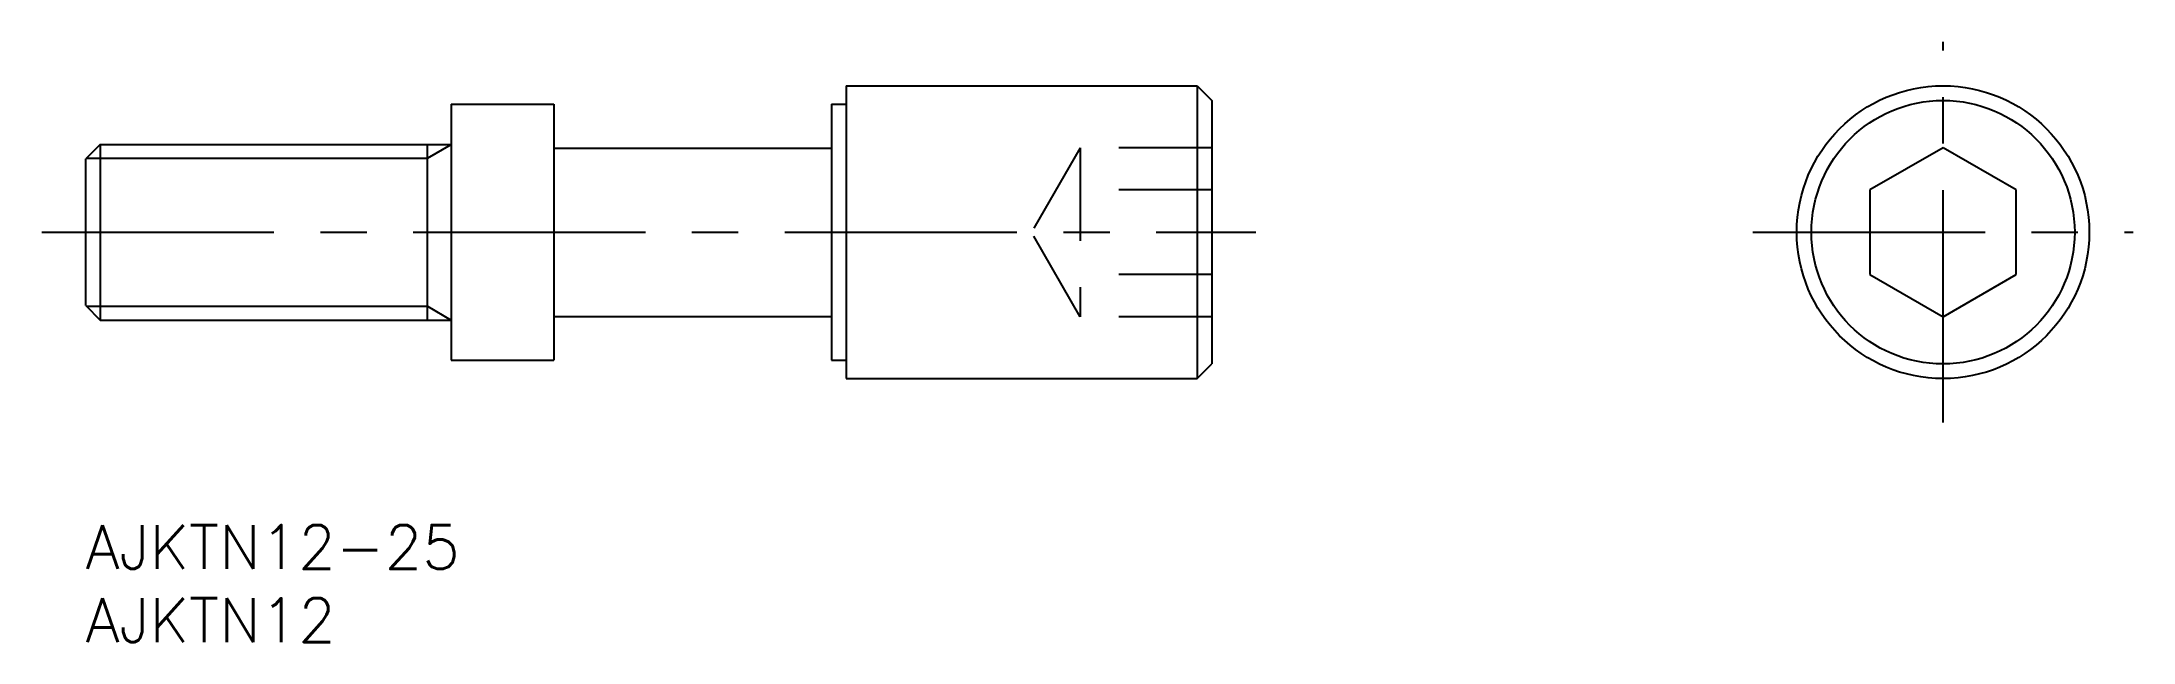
# Model space of a CAD drawing. Extents: x -3 to 140, y -8 to 33.
import ezdxf

# ---------------------------------------------------------------- set-up
doc = ezdxf.new("R2010")
doc.units = 0
doc.header["$LTSCALE"] = 0.5
doc.linetypes.add('CENTER', pattern=[50.8, 31.75, -6.35, 6.35, -6.35])
doc.linetypes.add('DASHED', pattern=[19.05, 12.7, -6.35])
for name, color, linetype in [('MSM_CENTER', 1, 'CENTER'), ('MSM_CONTINUOUS', 7, 'CONTINUOUS'), ('MSM_DASHED', 4, 'DASHED'), ('MSM_NARROW', 5, 'CONTINUOUS'), ('MSM_PART_NUMBER', 7, 'CONTINUOUS')]:
    doc.layers.add(name, color=color, linetype=linetype)
doc.styles.get("Standard").update_dxf_attribs({"font": 'txt.shx', "height": 3, "bigfont": 'bigfont.shx'})

# ---------------------------------------------------------------- blocks, each defined once
blk = doc.blocks.new('*U9')
at = {"layer": 'MSM_PART_NUMBER', "color": 7}
blk.add_text('AJKTN12-25', height=3, dxfattribs=at).set_placement((0, -3))
blk = doc.blocks.new('*U10')
at = {"layer": 'MSM_PART_NUMBER', "color": 7}
blk.add_text('AJKTN12', height=3, dxfattribs=at).set_placement((0, -8))

msp = doc.modelspace()

# ---------------------------------------------------------------- linework, layer by layer
at = {"layer": 'MSM_CENTER'}
for p, q in [((127, 7), (127, 33)), ((-3, 20), (80, 20)), ((114, 20), (140, 20))]:
    msp.add_line(p, q, dxfattribs=at)
at = {"layer": 'MSM_CONTINUOUS'}
for p, q in [((25, 28.75), (32, 28.75)), ((25, 28.75), (25, 11.25)), ((32, 28.75), (32, 11.25)), ((51, 28.75), (52, 28.75)), ((51, 28.75), (51, 11.25)), ((52, 30), (76, 30)), ((52, 30), (52, 10)), ((76, 30), (76, 10)), ((76, 30), (77, 29)), ((77, 29), (77, 11)), ((1, 26), (0, 25)), ((1, 26), (1, 14)), ((1, 26), (25, 26)), ((23.36, 14), (23.36, 26)), ((32, 25.75), (51, 25.75)), ((127, 25.77), (122, 22.89)), ((132, 22.89), (127, 25.77)), ((0, 15), (0, 25)), ((122, 22.89), (122, 17.11)), ((132, 17.11), (132, 22.89)), ((122, 17.11), (127, 14.23)), ((127, 14.23), (132, 17.11)), ((0, 15), (1, 14)), ((1, 14), (25, 14)), ((32, 14.25), (51, 14.25)), ((25, 11.25), (32, 11.25)), ((51, 11.25), (52, 11.25)), ((76, 10), (77, 11)), ((52, 10), (76, 10))]:
    msp.add_line(p, q, dxfattribs=at)
for radius in [10, 9]:
    msp.add_circle((127, 20), radius, dxfattribs=at)
at = {"layer": 'MSM_DASHED'}
for p, q in [((68, 25.77), (64.67, 20)), ((77, 25.77), (68, 25.77)), ((68, 25.77), (68, 14.23)), ((77, 22.89), (68, 22.89)), ((68, 14.23), (64.67, 20)), ((77, 17.11), (68, 17.11)), ((77, 14.23), (68, 14.23))]:
    msp.add_line(p, q, dxfattribs=at)
at = {"layer": 'MSM_NARROW'}
for p, q in [((23.36, 25.05), (25, 26)), ((0.05, 25.05), (23.36, 25.05)), ((0.05, 14.95), (23.36, 14.95)), ((23.36, 14.95), (25, 14))]:
    msp.add_line(p, q, dxfattribs=at)

# ---------------------------------------------------------------- block references
at = {"layer": 'MSM_CONTINUOUS'}
for name in ['*U9', '*U10']:
    msp.add_blockref(name, (0, 0), dxfattribs=at)

doc.saveas('drawing.dxf')
